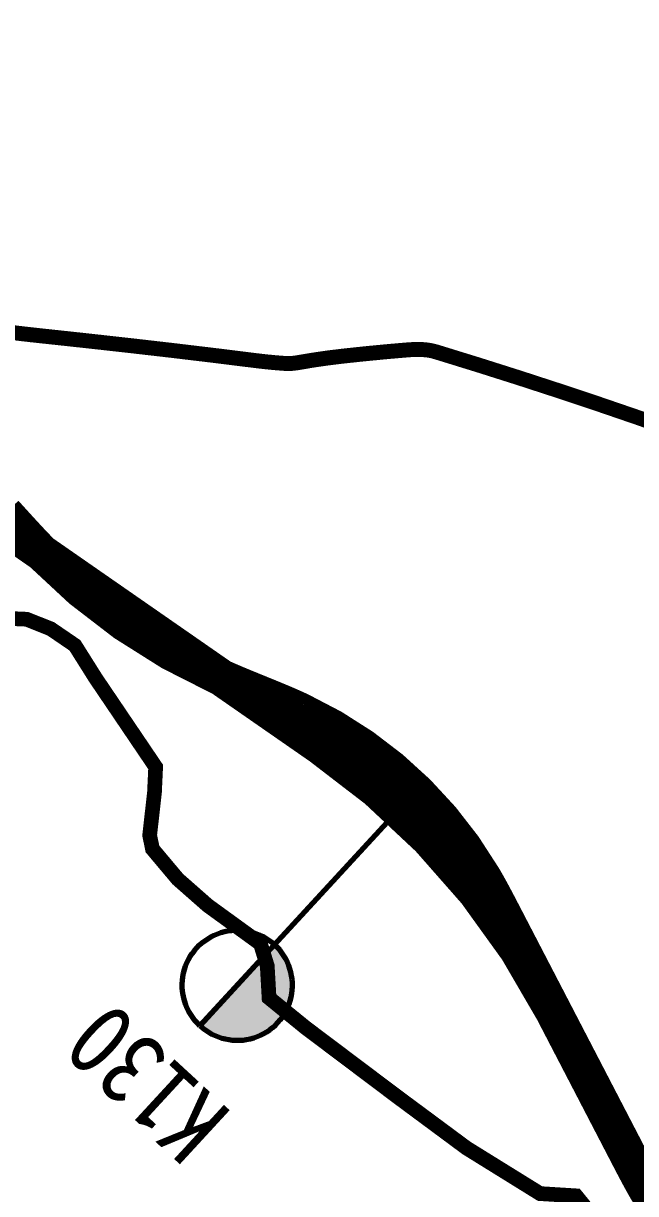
# Model space of a CAD drawing. Header units: millimetres. Extents: x 35362846 to 35427064, y 2977703 to 3025069.
# Drawn here: x 35399341 to 35401840, y 2984741 to 2989517 of the extents above; entities that cross this region are included whole.
import ezdxf
from ezdxf.enums import TextEntityAlignment as Align

# ---------------------------------------------------------------- set-up
doc = ezdxf.new("R2010")
doc.units = ezdxf.units.MM
doc.linetypes.add('ACAD_ISO03W100', pattern=[30, 12, -18])
for name, color, linetype, lineweight in [('station', 1, 'Continuous', 70), ('zhix', 7, 'Continuous', 100), ('布线1', 3, 'Continuous', 40)]:
    doc.layers.add(name, color=color, linetype=linetype, lineweight=lineweight)
doc.styles.add('GTF_XW', font='SIMHEI.TTF', dxfattribs={"width": 0.85})

# ---------------------------------------------------------------- blocks, each defined once
blk = doc.blocks.new('公里标')
at = {"layer": 'station'}
h = blk.add_hatch(color=256, dxfattribs=at)
edge = h.paths.add_edge_path()
edge.add_arc((-5.168849154029917e-16, 13), 3, 89.99999999999999, 270)
edge.add_line((1.148068456708479e-16, 10), (1.836909530733566e-16, 16))
blk.add_line((0, 16), (0, 0), dxfattribs=at)
blk.add_lwpolyline([(1.836909530733566e-16, 16, 1), (1.148068456708479e-16, 10)], format="xyb", close=True, dxfattribs=at)
blk.add_lwpolyline([(1.836909530733566e-16, 16, -1), (1.148068456708479e-16, 10, -15.34090689394177)], format="xyb", dxfattribs=at)

msp = doc.modelspace()

# ---------------------------------------------------------------- linework, layer by layer
at = {"color": 7, "linetype": 'ACAD_ISO03W100', "lineweight": 30, "ltscale": 10, "const_width": 60, "flags": 128}
msp.add_lwpolyline([(35418866.23188419, 2978378.983100739, 0.004080390774962373), (35418596.80560994, 2978693.138592005, 0.004791158972414836), (35418362.63645521, 2978956.577644102, 0.0003543143396224617), (35418239.15833521, 2979092.643811226, 0.003996350825637037), (35418228.10610276, 2979104.611842001, 0.06792216720668592), (35418130.92730086, 2979183.442931853, 0.05122509009407319), (35417981.35870609, 2979254.503733034, 0.009161870442463131), (35417860.07802561, 2979295.078857094, 0.01707140915295505), (35417793.92314001, 2979313.415354951, 0.003190866783669734), (35417664.47608376, 2979343.706254333, -0.002778571129377124), (35417515.79295195, 2979378.369149003, -0.005390348508511269), (35417279.62852211, 2979437.510805678, 0.004922091774080632), (35417021.05884513, 2979502.520708736, 0.03766326368203753), (35416897.71776866, 2979522.574886249, -0.03127973789751583), (35416748.97497919, 2979544.81619385, -0.05325594544248923), (35416561.68233379, 2979606.338739559, -0.06044425330420561), (35416412.98882862, 2979696.388619166, -0.007587952049075873), (35416234.34221566, 2979840.986118291, 0.006847103826226052), (35416036.60601101, 2980001.520319861, 0.0002694841232497695), (35415709.94511141, 2980259.097167061, -0.0002839571429885947), (35415399.92287777, 2980503.56870688, -0.004910757436677794), (35414938.60201403, 2980875.186126807, 0.01242290099839131), (35414754.0321868, 2981019.348725984, 0.02283920785058208), (35414739.99865586, 2981028.797451615, 0.00154275051017558), (35414525.78405131, 2981158.319618985, 0.01064144412683838), (35414147.83666477, 2981374.444351047, 0.0411038015925386), (35414044.57201701, 2981420.066358992, 0.06901478735395306), (35413989.47676188, 2981431.007699836, 0.03057829919438446), (35413863.18277305, 2981430.640230271, 0.03115158032553353), (35413746.06450457, 2981415.765441774, 0.02352594824960919), (35413594.12206817, 2981379.281346871, 0.09893002272265368), (35413417.57796877, 2981287.388981423, -0.09833410361813323), (35413240.0938972, 2981194.740938697, -0.04073514951179148), (35413083.48446786, 2981162.401515414, -0.05725052501045713), (35412969.52171671, 2981161.508758481, -0.03270727793196476), (35412844.62369458, 2981183.197089074, -0.06828361646879477), (35412787.89073737, 2981205.442285902, -0.006478438074403096), (35412708.22453558, 2981251.373256624, -0.006309920406218688), (35412627.66362084, 2981300.607127408, -0.007109575991234364), (35412453.01518252, 2981413.88843892, 0.01611211822854788), (35412375.04679694, 2981462.489320033, 0.006030743815692963), (35412355.65837151, 2981473.414027786, -0.001887386070859928), (35412293.42165814, 2981507.805937909, -0.03105938240227661), (35412115.76502267, 2981621.856179755, 0.05856159453818595), (35412018.12451634, 2981677.220603646, 0.07455818074380485), (35411972.8244367, 2981688.787045053, 0.02337222160871421), (35411824.64262813, 2981696.857779822, 0.03135944549089919), (35411658.60301311, 2981687.71255882, -0.0463726283427951), (35411546.05289105, 2981684.893440361, -0.01368638983780291), (35411441.82575372, 2981694.825702127, -0.01534786425170592), (35411349.54784179, 2981709.062222291, -0.00976499348540072), (35411222.87011665, 2981735.175858699, -0.00987603663534932), (35411098.72703619, 2981765.894819245, -0.01030393016335393), (35410982.8733958, 2981799.57735917, -0.003731720133359769), (35410665.74687479, 2981901.513048687, -0.01110241373182045), (35410325.743139, 2982022.041961506, -0.01959314859961788), (35410137.58445885, 2982102.050798432, -0.04625340091059676), (35410000.48362401, 2982183.059563553, 0.02780559995024925), (35409777.84486997, 2982325.928409726, 0.03888832751264433), (35409136.99918783, 2982625.428209243, -0.0418923695215447), (35408543.64225224, 2982907.082846744, -0.01207247956551466), (35408137.33008946, 2983156.791692346, 0.01632502749625514), (35407835.26338662, 2983338.913571144, 0.005319043244153008), (35407527.35871381, 2983506.834208597, -0.00927807294379759), (35407351.59706678, 2983604.501959291, -0.002426614319821954), (35407251.1358223, 2983663.445541859, -0.001071698242231496), (35407024.60485709, 2983798.497345647, -0.00568889787826118), (35406755.88853639, 2983963.663975924, -0.02367371918022087), (35406693.72242855, 2984007.098111172, -0.02877270487347326), (35406654.47151951, 2984041.157932368, 0.01370735609953618), (35406574.3225702, 2984115.053130686, 0.009110022828397695), (35406364.53488815, 2984291.464848995, 0.004020945570543051), (35405878.93236448, 2984678.506251221, 0.01189313492539639), (35405195.87875819, 2985188.240963161, 0.01831295251905008), (35404733.0118413, 2985491.957033847, 0.007203943023221069), (35404263.51830131, 2985766.830671012, 0.008684135356926779), (35403866.99192404, 2985982.369156811, 0.0001587498441745463), (35403714.40878296, 2986061.84539032, 4.587178485826644e-05), (35403186.24727278, 2986336.674999645, 0.001519740174840285), (35402876.07169668, 2986496.8431113, -0.002618506044703923), (35402696.25449477, 2986590.198001479, -0.1600914726806412), (35402640.28726461, 2986648.007429518, -0.04925000983831206), (35402551.83922194, 2986887.852608713, -0.09116253631834496), (35402531.92367198, 2987159.974699297, 0.1015866048264373), (35402508.96602634, 2987404.238161814, 0.0319386772966147), (35402455.35593578, 2987546.645641536, 0.06123810348110702), (35402414.01816278, 2987614.643949101, 0.06605584865704194), (35402315.73767542, 2987710.00590387, 0.06061078817768876), (35402186.11290542, 2987783.765933847, 0.01378746699138457), (35402000.74679083, 2987855.382846147, 0.005566294642696784), (35401535.15668325, 2988014.849530458, 0.005932663538232684), (35401024.88137181, 2988176.609511487, 0.06087504578406422), (35400973.30764547, 2988185.649434596, 0.03322404700854784), (35400911.09817819, 2988184.74703242, 0.007665120148548121), (35400642.95485242, 2988158.855956026, 0.01659302102936802), (35400459.28766552, 2988132.078869399, -0.0610929767666767), (35400408.78063299, 2988129.251563237, -0.01497639310374365), (35400290.68439594, 2988140.631473307, 0.003436963406389244), (35399777.47632167, 2988202.066746309, 0.001664530548268404), (35399411.45819705, 2988242.098665789, -0.004914357185530608), (35399287.57314523, 2988256.463572484, -0.04713084881569367), (35399187.23961471, 2988278.843070697, -0.01770856664424592), (35398930.63179399, 2988372.240155508, -0.0001110404689541234), (35398779.74128723, 2988433.331541061, -6.447504204309108e-05), (35398519.91097631, 2988538.635812269, -0.000203487876028982), (35398073.49237251, 2988719.839365959, -0.0004058527559001428), (35397849.77630614, 2988810.964554793, -0.03413791731482205), (35397734.2986614, 2988867.584489599, -0.04879728087617382), (35397661.06672374, 2988920.046153071, -0.02693835570744377), (35397646.38583106, 2988934.367845058, -0.001673464190031993), (35397423.7919879, 2989177.868919099, -0.0102108112385725), (35396545.84530416, 2990185.347605452, -0.1116166353948794), (35396489.34749098, 2990295.458984915, -0.002029740606815984), (35396470.06788492, 2990371.695851326, -0.0007239774681340016), (35396417.19380172, 2990585.726924416, -0.0003681586298127792), (35396317.11061049, 2990994.692199707, -0.001366020093266133), (35396290.51940337, 2991105.006279758, -0.05022184209249123), (35396256.8786247, 2991355.600648649, 0.03422871248738654), (35396219.33285746, 2991724.174588019, 0.006560775305257035), (35396183.25999376, 2991919.012953997, 0.005860422097011773), (35396137.47101858, 2992136.063291235, 0.0160237494521745), (35396087.78540307, 2992329.295446157, 0.01486266527026389), (35396021.46305817, 2992533.911816332, 0.04216228091036966), (35395954.41879557, 2992681.09054786, 0.02928583961997899), (35395828.83328392, 2992876.903979748, 0.03650288849989528), (35395689.25010556, 2993042.018628746, 0.05227485104687379), (35395572.79860182, 2993138.437561324, 0.02457356259542775), (35395433.61225474, 2993221.487463623, 0.0190917625035663), (35395245.86699849, 2993312.331553086, 0.02472666418132078), (35395060.67687519, 2993382.680593451, -0.02897449996101216), (35394903.11618672, 2993444.069542141, -0.03012366549850303), (35394739.8555951, 2993531.085587956, -0.05900700592198186), (35394665.50733503, 2993589.721984126, -0.01937551479199968), (35394594.53145057, 2993666.46489346, -0.006220107485981355), (35394386.03357295, 2993916.432062416, -0.00942149375005899), (35394243.89217977, 2994098.108626685, 0.01554485863886105), (35394156.38734774, 2994207.173489908, 0.08910572760940731), (35394087.38365244, 2994263.64074625, -0.1004647692034294), (35394027.19660565, 2994315.198631322, -0.04165475797633886), (35394006.99482623, 2994346.103977203, -0.006432157019347623), (35393896.16871364, 2994557.521947512, -0.05468090282659389), (35393773.94412017, 2994881.545868368, 0.1095158418251615), (35393694.99193283, 2995037.122388418, 0.07414350815211893), (35393642.02337725, 2995085.004272066, 0.03813218355890909), (35393521.39525372, 2995152.598993551, 0.0660688813248895), (35393359.15462497, 2995203.245977953, -0.108378071399393), (35393262.48302794, 2995242.594382726, -0.005030484230899208), (35393059.41977329, 2995385.284506752, 0.00304471450735417), (35392724.86250562, 2995622.364218935, 8.323227474345746e-05), (35392471.91919708, 2995799.242706299, 5.910429022702119e-05), (35392115.64655432, 2996048.226455086, 0.004384392981033206), (35391640.43652415, 2996374.08334244, 0.07810158596869592), (35391610.94380106, 2996387.839039743, 0.03774638808181176), (35391594.44061676, 2996391.271645147, 0.002428508986153945), (35391334.84591083, 2996423.82740825, 0.01050584268060696), (35390977.10419895, 2996459.320516342, -0.03685818561222406), (35390875.68320636, 2996474.810961432, -0.03660545095288807), (35390856.57470265, 2996480.688934952, -0.001585997268556518), (35390427.74923594, 2996649.374253763, -0.004242495518320086), (35389970.4767859, 2996835.433483303, -0.02661529251739993), (35389899.50582185, 2996869.55319541, -0.1287355596174808), (35389844.84518532, 2996921.237190455, -0.01413412917559478), (35389504.59772293, 2997503.210343775, -0.01942987886166506), (35389279.00410023, 2997956.340540905, 0.03868556904971648), (35389156.89202316, 2998179.648226276, 0.04049051767193246), (35389062.6011215, 2998301.47283411, 0.03603315070552847), (35388937.06685463, 2998420.583237194, 0.04056137848409505), (35388843.0328739, 2998485.751611628, 0.04928322479735752), (35388757.23839863, 2998524.732563318, 0.1139104428080228), (35388618.70137551, 2998538.791870058, -0.06833527591589844), (35388388.49962287, 2998541.267358339, -0.03560257797487776), (35388043.81676067, 2998617.761447789, -0.1412058638909301), (35387967.47885749, 2998666.704417067, -0.001922897196346353), (35387871.20136166, 2998777.304765701, -0.0005212495250661979), (35387518.03215242, 2999187.040976776, -3.820747170427055e-05), (35386834.2611084, 2999982.128623962, -0.0005240444546960586), (35386784.47335797, 3000040.153582538, -0.01013372622548928), (35386729.86367641, 3000106.6136219, 0.008508650053336597), (35386665.08357192, 3000185.975489432, 0.04751209957476349), (35386585.52732873, 3000263.777093515, -0.0244499175125609), (35386424.39991407, 3000407.447121023, -0.01972914344504811), (35386303.48790614, 3000536.131680161, -0.05343726001583392), (35386266.15410431, 3000589.771596022, -0.06379016559246807), (35386232.65545589, 3000675.159447551, -0.02307394457954464), (35386182.37684919, 3000922.792788087, -0.0003559972478558841), (35386171.49704075, 3000993.131212234, -0.0009486908729570852), (35386167.48326416, 3001019.536369913, -0.00875733124701244), (35386151.00965655, 3001144.14468284, 0.006075338318269813), (35386128.22833512, 3001323.879681033, 0.03837281641918912), (35386094.22497837, 3001479.638403237, 0.04603552504727002), (35386044.45108, 3001602.947644469, 0.05576689178486739), (35385965.93270627, 3001720.962426662, 0.02763124445465823), (35385770.60267173, 3001929.068326494, 0.006079688825332164), (35385451.15576828, 3002226.453708768, 0.01058472784756997), (35385262.06677603, 3002391.070314652, 0.005944150408945205), (35385135.17713752, 3002494.367642618, -0.006059959808868021), (35385010.73522051, 3002595.720260346, -0.01677690225771941), (35384908.36891162, 3002687.175809503, -0.01358951460033359), (35384789.08969229, 3002807.532111771, -0.06617773032623463), (35384707.42105626, 3002921.551156953, -0.04001137906194334), (35384615.33441788, 3003133.760471264, -0.04044364605316388), (35384572.40694543, 3003302.867308736, -0.0406575257651677), (35384557.41592313, 3003475.774179397, -0.08063089889592918), (35384601.0597543, 3003753.812132496, 0.06216967379808195), (35384670.68594315, 3004111.152673019, 0.02066596456410588), (35384677.79012257, 3004374.901937127, 0.05322551751516189), (35384665.42064452, 3004476.844123946, 0.1115143330117879), (35384601.48003465, 3004609.478815769, -0.07874496948507287), (35384499.56310822, 3004789.918181886, -0.02766388353325597), (35384443.97387214, 3004968.56219396, -0.04075489551960429), (35384423.10863033, 3005093.947986276, -0.1518954339877997), (35384467.72060407, 3005295.286748546, 0.1640709144665316), (35384504.7209689, 3005483.317366774, 4.560630924934931e-05), (35384471.68670654, 3005733.967102051, 4.25666072596549e-05), (35384436.24606661, 3006002.509631592, 5.504028418586637e-06), (35384400.01130314, 3006276.866083867, -3.300140696863585e-06), (35384344.0630514, 3006700.475910038, -0.004653984716856598), (35384328.95051533, 3006823.733524799, -0.001802435216272773), (35384294.04250459, 3007142.462776911)], format="xyb", dxfattribs=at)
at = {"color": 7, "lineweight": 30, "const_width": 1}
for points in [[(35402010.78290994, 2987883.654321403, 0.005566294642673229), (35401544.56090394, 2988043.337433739, 0.005932663538195646), (35401033.60697952, 2988205.312538682, 0.06087504578854561), (35400974.86451019, 2988215.609010231, 0.03322404700647549), (35400908.67297222, 2988214.648844673, 0.007665120148623629), (35400639.61414389, 2988188.669370231, 0.01659302102925918), (35400453.97716653, 2988161.605105198, -0.06109297677081676), (35400410.76261362, 2988159.186020853, -0.01497639310398021), (35400294.45485646, 2988170.393590629, 0.003436963406417078), (35399780.83727515, 2988231.877885027, 0.001664530548246868), (35399414.62059148, 2988271.931521192, -0.004914357185306125), (35399291.32132345, 2988286.2285042, -0.04713084881695863), (35399196.49561071, 2988307.379477933, -0.01770856664402368), (35398941.88403843, 2988400.04999181, -0.0001110404689524073), (35398791.00588263, 2988461.136376803, -6.44750420428038e-05), (35398531.18274244, 2988566.437741846, -0.0002034878760294401), (35398084.78676433, 2988747.632111657, -0.0004058527559098299), (35397861.11580191, 2988838.738928514, -0.03413791731309813), (35397749.31208602, 2988893.557496376, -0.04879728087854178), (35397680.82908536, 2988942.617131407, -0.026938355698173), (35397668.46044243, 2988954.683147983, -0.001673464190048404), (35397446.00209133, 2989198.036003814, -0.01021081123857035), (35396568.86031792, 2990204.591023596, -0.1116166354002533)], [(35402010.78290994, 2987883.654321403, 0.005566294642673229), (35401544.56090394, 2988043.337433739, 0.005932663538195646), (35401033.60697952, 2988205.312538682, 0.06087504578854561), (35400974.86451019, 2988215.609010231, 0.03322404700647549), (35400908.67297222, 2988214.648844673, 0.007665120148623629), (35400639.61414389, 2988188.669370231, 0.01659302102925918), (35400453.97716653, 2988161.605105198, -0.06109297677081676), (35400410.76261362, 2988159.186020853, -0.01497639310398021), (35400294.45485646, 2988170.393590629, 0.003436963406417078), (35399780.83727515, 2988231.877885027, 0.001664530548246868), (35399414.62059148, 2988271.931521192, -0.004914357185306125), (35399291.32132345, 2988286.2285042, -0.04713084881695863), (35399196.49561071, 2988307.379477933, -0.01770856664402368), (35398941.88403843, 2988400.04999181, -0.0001110404689524073), (35398791.00588263, 2988461.136376803, -6.44750420428038e-05), (35398531.18274244, 2988566.437741846, -0.0002034878760294401), (35398084.78676433, 2988747.632111657, -0.0004058527559098299), (35397861.11580191, 2988838.738928514, -0.03413791731309813), (35397749.31208602, 2988893.557496376, -0.04879728087854178), (35397680.82908536, 2988942.617131407, -0.026938355698173), (35397668.46044243, 2988954.683147983, -0.001673464190048404), (35397446.00209133, 2989198.036003814, -0.01021081123857035), (35396568.86031792, 2990204.591023596, -0.1116166354002533)], [(35401990.71067172, 2987827.111370892, 0.005566294642721826), (35401525.75246257, 2987986.361627179, 0.005932663538269682), (35401016.1557641, 2988147.906484292, 0.06087504577775595), (35400971.75078075, 2988155.689858962, 0.03322404701089261), (35400913.52338416, 2988154.845220167, 0.007665120148472496), (35400646.29556096, 2988129.042541822, 0.01659302102947648), (35400464.59816451, 2988102.552633599, -0.06109297676343462), (35400406.79865236, 2988099.317105618, -0.01497639310351534), (35400286.91393542, 2988110.869355985, 0.003436963406361384), (35399774.11536819, 2988172.255607591, 0.001664530548289988), (35399408.29580262, 2988212.265810387, -0.004914357185751626), (35399283.82496702, 2988226.698640767, -0.04713084881447411), (35399177.98361871, 2988250.30666346, -0.01770856664445884), (35398919.37954956, 2988344.430319205, -0.0001110404689559574), (35398768.47669183, 2988405.52670532, -6.44750420433783e-05), (35398508.63921017, 2988510.833882692, -0.0002034878760285972), (35398062.19798069, 2988692.046620261, -0.0004058527558907588), (35397838.43681037, 2988783.190181072, -0.03413791731645654), (35397719.28523677, 2988841.611482821, -0.04879728087402854), (35397641.30436212, 2988897.475174739, -0.02693835571467335), (35397624.31121969, 2988914.052542128, -0.001673464190015683), (35397401.58188448, 2989157.701834383, -0.01021081123857729), (35396522.83029041, 2990166.104187308, -0.1116166353924077)], [(35401990.71067172, 2987827.111370892, 0.005566294642721826), (35401525.75246257, 2987986.361627179, 0.005932663538269682), (35401016.1557641, 2988147.906484292, 0.06087504577775595), (35400971.75078075, 2988155.689858962, 0.03322404701089261), (35400913.52338416, 2988154.845220167, 0.007665120148472496), (35400646.29556096, 2988129.042541822, 0.01659302102947648), (35400464.59816451, 2988102.552633599, -0.06109297676343462), (35400406.79865236, 2988099.317105618, -0.01497639310351534), (35400286.91393542, 2988110.869355985, 0.003436963406361384), (35399774.11536819, 2988172.255607591, 0.001664530548289988), (35399408.29580262, 2988212.265810387, -0.004914357185751626), (35399283.82496702, 2988226.698640767, -0.04713084881447411), (35399177.98361871, 2988250.30666346, -0.01770856664445884), (35398919.37954956, 2988344.430319205, -0.0001110404689559574), (35398768.47669183, 2988405.52670532, -6.44750420433783e-05), (35398508.63921017, 2988510.833882692, -0.0002034878760285972), (35398062.19798069, 2988692.046620261, -0.0004058527558907588), (35397838.43681037, 2988783.190181072, -0.03413791731645654), (35397719.28523677, 2988841.611482821, -0.04879728087402854), (35397641.30436212, 2988897.475174739, -0.02693835571467335), (35397624.31121969, 2988914.052542128, -0.001673464190015683), (35397401.58188448, 2989157.701834383, -0.01021081123857729), (35396522.83029041, 2990166.104187308, -0.1116166353924077)]]:
    msp.add_lwpolyline(points, format="xyb", dxfattribs=at)
at = {"layer": 'zhix', "color": 1, "const_width": 150, "flags": 128}
msp.add_lwpolyline([(35402515.91537156, 2984165.147357188, -0.1436237789757461), (35401896.30737069, 2984738.708579666), (35401896.05046902, 2984739.138609503), (35401895.5380396, 2984739.997338832), (35401895.02617643, 2984740.856405799), (35401894.51487653, 2984741.715808136), (35401894.00413694, 2984742.575543582), (35401893.49395469, 2984743.435609883), (35401892.98432682, 2984744.296004789), (35401892.47525034, 2984745.156726059), (35401891.96672227, 2984746.017771455), (35401891.45873964, 2984746.879138745), (35401890.95129945, 2984747.740825706), (35401890.44439871, 2984748.602830118), (35401889.93803442, 2984749.465149769), (35401889.4322036, 2984750.32778245), (35401888.92690323, 2984751.190725961), (35401888.4221303, 2984752.053978105), (35401887.91788182, 2984752.917536693), (35401887.41415475, 2984753.781399541), (35401886.91094611, 2984754.645564469), (35401886.40825284, 2984755.510029305), (35401885.90607194, 2984756.374791882), (35401885.40440038, 2984757.239850038), (35401884.90323512, 2984758.105201617), (35401884.40257313, 2984758.970844469), (35401883.90241137, 2984759.836776446), (35401883.40274681, 2984760.702995412), (35401882.90357639, 2984761.56949923), (35401882.40489707, 2984762.436285773), (35401881.9067058, 2984763.303352916), (35401881.40899953, 2984764.170698542), (35401880.91177518, 2984765.038320538), (35401880.41502971, 2984765.906216796), (35401879.91876006, 2984766.774385214), (35401879.42296314, 2984767.642823695), (35401878.92763589, 2984768.511530146), (35401878.43277526, 2984769.380502481), (35401877.93837813, 2984770.249738619), (35401877.44444145, 2984771.119236482), (35401876.95096213, 2984771.988993999), (35401876.45793709, 2984772.859009103), (35401875.96536323, 2984773.729279734), (35401875.47323746, 2984774.599803833), (35401874.98155669, 2984775.47057935), (35401874.49031783, 2984776.341604237), (35401873.99951776, 2984777.212876453), (35401873.50915339, 2984778.08439396), (35401873.01922161, 2984778.956154726), (35401872.52971932, 2984779.828156722), (35401872.04064339, 2984780.700397928), (35401871.55199073, 2984781.572876321), (35401871.06375819, 2984782.445589892), (35401870.57594268, 2984783.31853663), (35401870.08854106, 2984784.191714532), (35401869.60155022, 2984785.065121595), (35401869.11496702, 2984785.938755827), (35401868.62878833, 2984786.812615234), (35401868.14301102, 2984787.686697832), (35401867.65763196, 2984788.561001638), (35401867.17264799, 2984789.435524674), (35401866.68805599, 2984790.310264967), (35401866.20385282, 2984791.185220548), (35401865.72003531, 2984792.060389452), (35401865.23660035, 2984792.935769719), (35401864.75354476, 2984793.811359392), (35401864.27086538, 2984794.687156519), (35401863.78855907, 2984795.563159153), (35401863.30662268, 2984796.439365349), (35401862.82505304, 2984797.315773169), (35401862.34384699, 2984798.192380675), (35401861.86300135, 2984799.069185935), (35401861.38251298, 2984799.946187024), (35401860.9023787, 2984800.823382016), (35401860.42259533, 2984801.700768992), (35401859.9431597, 2984802.578346035), (35401859.46406864, 2984803.456111234), (35401858.98531897, 2984804.334062679), (35401858.50690751, 2984805.212198467), (35401858.02883108, 2984806.090516696), (35401857.55108649, 2984806.969015469), (35401857.07367055, 2984807.847692893), (35401856.59658009, 2984808.726547077), (35401856.1198119, 2984809.605576136), (35401855.64336281, 2984810.484778185), (35401855.16722959, 2984811.364151347), (35401854.69140908, 2984812.243693745), (35401854.21589807, 2984813.123403507), (35401853.74069335, 2984814.003278765), (35401853.26579174, 2984814.883317652), (35401852.79119001, 2984815.763518305), (35401852.31688496, 2984816.643878868), (35401851.84287341, 2984817.524397484), (35401851.36915211, 2984818.405072299), (35401850.89571789, 2984819.285901466), (35401850.42256751, 2984820.166883139), (35401849.94969776, 2984821.048015475), (35401849.47710542, 2984821.929296633), (35401849.00478729, 2984822.810724777), (35401848.53274014, 2984823.692298073), (35401848.06096075, 2984824.574014693), (35401847.58944589, 2984825.455872805), (35401847.11819234, 2984826.337870587), (35401846.64719688, 2984827.220006217), (35401846.17645628, 2984828.102277876), (35401845.70596731, 2984828.984683746), (35401845.23572674, 2984829.867222017), (35401844.76573133, 2984830.749890875), (35401844.29597786, 2984831.632688514), (35401843.8264631, 2984832.515613128), (35401843.35718378, 2984833.398662915), (35401842.88813671, 2984834.281836074), (35401842.41931861, 2984835.165130809), (35401841.95072626, 2984836.048545324), (35401841.48235641, 2984836.932077826), (35401841.01420583, 2984837.815726527), (35401840.54627126, 2984838.699489639), (35401840.07854947, 2984839.583365376), (35401839.61103719, 2984840.467351954), (35401839.14373121, 2984841.351447596), (35401838.67662824, 2984842.235650522), (35401838.20972505, 2984843.119958955), (35401837.74301838, 2984844.004371123), (35401837.27650499, 2984844.888885255), (35401836.8101816, 2984845.773499579), (35401836.34404499, 2984846.65821233), (35401835.87809189, 2984847.543021743), (35401835.41231903, 2984848.427926053), (35401834.94672316, 2984849.312923501), (35401834.48130101, 2984850.198012326), (35401834.01604934, 2984851.083190771), (35401833.55096488, 2984851.968457082), (35401833.08604436, 2984852.853809505), (35401832.62128454, 2984853.739246287), (35401832.15668212, 2984854.624765679), (35401831.69223385, 2984855.510365934), (35401831.22793648, 2984856.396045303), (35401830.76378673, 2984857.281802043), (35401830.29978133, 2984858.167634411), (35401829.835917, 2984859.053540665), (35401829.3721905, 2984859.939519064), (35401828.90859853, 2984860.825567872), (35401828.44513784, 2984861.71168535), (35401827.98180515, 2984862.597869763), (35401827.51859719, 2984863.484119377), (35401827.05551067, 2984864.370432459), (35401826.59254234, 2984865.256807278), (35401826.1296889, 2984866.143242105), (35401825.66694711, 2984867.029735209), (35401825.20431366, 2984867.916284865), (35401824.74178528, 2984868.802889345), (35401824.27935871, 2984869.689546924), (35401823.81703065, 2984870.576255879), (35401823.35479784, 2984871.463014485), (35401822.892657, 2984872.349821023), (35401822.43060483, 2984873.23667377), (35401821.96863807, 2984874.123571007), (35401821.50675343, 2984875.010511015), (35401821.04494762, 2984875.897492075), (35401820.58321738, 2984876.784512472), (35401820.12155942, 2984877.671570488), (35401819.65997045, 2984878.558664408), (35401819.1984472, 2984879.445792518), (35401818.73698637, 2984880.332953103), (35401818.27558468, 2984881.22014445), (35401817.81423886, 2984882.107364846), (35401817.35294561, 2984882.99461258), (35401816.89170165, 2984883.88188594), (35401816.43050371, 2984884.769183215), (35401815.96934849, 2984885.656502695), (35401815.50823271, 2984886.543842671), (35401815.04715306, 2984887.431201431), (35401814.5861063, 2984888.318577267), (35401814.12508911, 2984889.205968472), (35401813.66409821, 2984890.093373336), (35401813.20313032, 2984890.980790151), (35401812.74218216, 2984891.86821721), (35401812.28125042, 2984892.755652805), (35401811.82033183, 2984893.643095228), (35401811.35942309, 2984894.530542773), (35401810.89852095, 2984895.417993731), (35401810.43762168, 2984896.305447165), (35401504.771608, 2985484.860870265, 0.1217965419372244), (35400553.60791747, 2986566.27043875), (35398718.63932844, 2987840.562715291)], format="xyb", dxfattribs=at)
at = {"layer": 'zhix', "color": 5, "const_width": 150, "flags": 128}
msp.add_lwpolyline([(35401669.63634367, 2985167.41624144), (35401302.41112605, 2985874.608244361), (35401301.95028127, 2985875.495725113), (35401301.48943359, 2985876.383204359), (35401301.0285801, 2985877.270680592), (35401300.56771792, 2985878.158152308), (35401300.10684413, 2985879.045617999), (35401299.64595584, 2985879.933076159), (35401299.18505015, 2985880.820525282), (35401298.72412416, 2985881.707963861), (35401298.26317497, 2985882.595390389), (35401297.80219968, 2985883.48280336), (35401297.34119539, 2985884.370201266), (35401296.88015919, 2985885.257582599), (35401296.4190882, 2985886.144945851), (35401295.95797952, 2985887.032289515), (35401295.49683023, 2985887.919612082), (35401295.03563745, 2985888.806912041), (35401294.57439828, 2985889.694187885), (35401294.1131098, 2985890.581438104), (35401293.65176915, 2985891.468661185), (35401293.19037341, 2985892.35585562), (35401292.72891968, 2985893.243019897), (35401292.26740506, 2985894.130152503), (35401291.80582667, 2985895.017251926), (35401291.3441816, 2985895.904316653), (35401290.88246696, 2985896.791345169), (35401290.42067984, 2985897.67833596), (35401289.95881737, 2985898.565287512), (35401289.49687664, 2985899.452198307), (35401289.03485475, 2985900.33906683), (35401288.57274882, 2985901.225891563), (35401288.11055595, 2985902.112670986), (35401287.64827324, 2985902.999403582), (35401287.1858978, 2985903.886087829), (35401286.72342674, 2985904.772722207), (35401286.26085718, 2985905.659305194), (35401285.79818621, 2985906.545835267), (35401285.33541094, 2985907.432310902), (35401284.87252849, 2985908.318730574), (35401284.40953596, 2985909.205092757), (35401283.94643047, 2985910.091395923), (35401283.48320913, 2985910.977638546), (35401283.01986904, 2985911.863819095), (35401282.55640733, 2985912.74993604), (35401282.0928211, 2985913.635987849), (35401281.62910748, 2985914.521972989), (35401281.16526356, 2985915.407889926), (35401280.70128647, 2985916.293737126), (35401280.23717333, 2985917.17951305), (35401279.77292124, 2985918.065216162), (35401279.30852734, 2985918.950844921), (35401278.84398873, 2985919.836397787), (35401278.37930253, 2985920.721873217), (35401277.91446587, 2985921.607269668), (35401277.44947587, 2985922.492585595), (35401276.98432963, 2985923.377819452), (35401276.5190243, 2985924.262969689), (35401276.05355699, 2985925.148034757), (35401275.58792482, 2985926.033013105), (35401275.12212491, 2985926.91790318), (35401274.65615439, 2985927.802703428), (35401274.1900104, 2985928.687412292), (35401273.72369005, 2985929.572028213), (35401273.25719047, 2985930.456549634), (35401272.7905088, 2985931.340974992), (35401272.32364216, 2985932.225302724), (35401271.85658769, 2985933.109531264), (35401271.3893425, 2985933.993659047), (35401270.92190375, 2985934.877684503), (35401270.45426856, 2985935.761606063), (35401269.98643406, 2985936.645422152), (35401269.5183974, 2985937.529131197), (35401269.05015571, 2985938.412731622), (35401268.58170612, 2985939.296221848), (35401268.11304577, 2985940.179600294), (35401267.64417182, 2985941.062865378), (35401267.17508139, 2985941.946015515), (35401266.70577163, 2985942.82904912), (35401266.23623969, 2985943.711964601), (35401265.7664827, 2985944.59476037), (35401265.29649782, 2985945.477434832), (35401264.8262822, 2985946.359986391), (35401264.35583296, 2985947.242413451), (35401263.88514728, 2985948.124714411), (35401263.4142223, 2985949.006887669), (35401262.94305518, 2985949.88893162), (35401262.47164305, 2985950.770844657), (35401261.99998309, 2985951.652625171), (35401261.52807245, 2985952.53427155), (35401261.05590828, 2985953.415782179), (35401260.58348774, 2985954.297155443), (35401260.11080799, 2985955.17838972), (35401259.63786621, 2985956.059483391), (35401259.16465954, 2985956.94043483), (35401258.69118515, 2985957.821242411), (35401258.2174402, 2985958.701904504), (35401257.74342187, 2985959.582419476), (35401257.26912732, 2985960.462785693), (35401256.79455373, 2985961.343001518), (35401256.31969827, 2985962.223065311), (35401255.8445581, 2985963.102975426), (35401255.36913041, 2985963.982730221), (35401254.89341237, 2985964.862328045), (35401254.41740115, 2985965.741767248), (35401253.94109394, 2985966.621046175), (35401253.46448792, 2985967.500163168), (35401252.98758025, 2985968.379116569), (35401252.51036817, 2985969.257904714), (35401252.03284881, 2985970.136525936), (35401251.55501938, 2985971.014978567), (35401251.07687707, 2985971.893260936), (35401250.59841906, 2985972.771371366), (35401250.11964256, 2985973.64930818), (35401249.64054476, 2985974.527069697), (35401249.16112284, 2985975.404654232), (35401248.68137401, 2985976.282060098), (35401248.20129548, 2985977.159285604), (35401247.72088443, 2985978.036329057), (35401247.24013808, 2985978.913188758), (35401246.75905364, 2985979.789863009), (35401246.2776283, 2985980.666350105), (35401245.79585927, 2985981.542648339), (35401245.31374378, 2985982.418756001), (35401244.83127902, 2985983.294671378), (35401244.34846222, 2985984.170392751), (35401243.86529059, 2985985.045918401), (35401243.38176136, 2985985.921246605), (35401242.89787173, 2985986.796375633), (35401242.41361894, 2985987.671303757), (35401241.92900021, 2985988.546029239), (35401241.44401277, 2985989.420550345), (35401240.95865384, 2985990.294865331), (35401240.47292066, 2985991.168972453), (35401239.98681045, 2985992.04286996), (35401239.50032046, 2985992.916556102), (35401239.01344793, 2985993.790029122), (35401238.52619008, 2985994.663287261), (35401238.03854417, 2985995.536328754), (35401237.55050744, 2985996.409151834), (35401237.06207713, 2985997.281754729), (35401236.57325049, 2985998.154135667), (35401236.08402476, 2985999.026292867), (35401235.59439722, 2985999.898224546), (35401235.10436512, 2986000.769928919), (35401234.6139257, 2986001.641404195), (35401234.12307623, 2986002.512648579), (35401233.63181397, 2986003.383660274), (35401233.14013618, 2986004.254437475), (35401232.64804014, 2986005.124978378), (35401232.1555231, 2986005.995281172), (35401231.66258235, 2986006.865344042), (35401231.16921517, 2986007.73516517), (35401230.6754188, 2986008.604742733), (35401230.18119057, 2986009.474074904), (35401229.68652771, 2986010.343159852), (35401229.19142755, 2986011.211995742), (35401228.69588735, 2986012.080580735), (35401228.1999044, 2986012.948912986), (35401227.70347601, 2986013.816990648), (35401227.20659947, 2986014.684811868), (35401226.70927205, 2986015.55237479), (35401226.21149108, 2986016.419677553), (35401225.71325386, 2986017.286718291), (35401225.21455767, 2986018.153495135), (35401224.71539985, 2986019.020006211), (35401224.21577769, 2986019.886249639), (35401223.71568852, 2986020.752223538), (35401223.21512964, 2986021.617926018), (35401222.71409838, 2986022.483355189), (35401222.21259206, 2986023.348509153), (35401221.71060799, 2986024.21338601), (35401221.20814352, 2986025.077983852), (35401220.70519597, 2986025.942300772), (35401220.20176268, 2986026.806334851), (35401219.69784097, 2986027.670084171), (35401219.1934282, 2986028.533546809), (35401218.68852169, 2986029.396720833), (35401218.18311881, 2986030.259604311), (35401217.67721689, 2986031.122195303), (35401217.17081328, 2986031.984491867), (35401216.91695736, 2986032.41632003, 0.1513549090243067), (35400473.06459083, 2986709.948155601), (35400472.61099265, 2986710.160702575), (35400471.70528845, 2986710.584612818), (35400470.79933783, 2986711.007996144), (35400469.89314246, 2986711.430855368), (35400468.98670403, 2986711.853193312), (35400468.08002421, 2986712.2750128), (35400467.17310468, 2986712.696316655), (35400466.2659471, 2986713.117107708), (35400465.35855316, 2986713.537388789), (35400464.45092448, 2986713.957162732), (35400463.54306274, 2986714.376432372), (35400462.63496958, 2986714.795200547), (35400461.72664664, 2986715.213470098), (35400460.81809556, 2986715.631243868), (35400459.90931799, 2986716.048524702), (35400459.00031555, 2986716.46531545), (35400458.09108985, 2986716.881618959), (35400457.18164253, 2986717.297438083), (35400456.27197519, 2986717.712775677), (35400455.36208946, 2986718.127634597), (35400454.45198692, 2986718.542017705), (35400453.5416692, 2986718.95592786), (35400452.63113788, 2986719.369367925), (35400451.72039455, 2986719.782340769), (35400450.8094408, 2986720.194849259), (35400449.89827822, 2986720.606896265), (35400448.9869084, 2986721.01848466), (35400448.07533288, 2986721.429617319), (35400447.16355325, 2986721.840297118), (35400446.25157109, 2986722.250526937), (35400445.33938794, 2986722.660309656), (35400444.42700536, 2986723.06964816), (35400443.51442491, 2986723.478545332), (35400442.60164813, 2986723.887004061), (35400441.68867657, 2986724.295027236), (35400440.77551176, 2986724.702617748), (35400439.86215526, 2986725.10977849), (35400438.94860857, 2986725.516512358), (35400438.03487325, 2986725.922822248), (35400437.12095078, 2986726.328711061), (35400436.20684273, 2986726.734181696), (35400435.29255058, 2986727.139237061), (35400434.37807585, 2986727.543880053), (35400433.46342004, 2986727.948113584), (35400432.54858467, 2986728.351940561), (35400431.63357123, 2986728.755363895), (35400430.71838121, 2986729.158386497), (35400429.80301611, 2986729.561011284), (35400428.88747742, 2986729.96324117), (35400427.97176661, 2986730.365079072), (35400427.05588517, 2986730.766527911), (35400426.13983457, 2986731.167590607), (35400425.22361629, 2986731.568270084), (35400424.30723178, 2986731.968569266), (35400423.39068253, 2986732.368491079), (35400422.47397, 2986732.768038452), (35400421.55709562, 2986733.167214313), (35400420.64006087, 2986733.566021595), (35400419.72286719, 2986733.96446323), (35400418.80551602, 2986734.362542152), (35400417.88800882, 2986734.760261299), (35400416.97034702, 2986735.157623607), (35400416.05253205, 2986735.554632016), (35400415.13456535, 2986735.951289467), (35400414.21644836, 2986736.347598902), (35400413.29818249, 2986736.743563265), (35400412.37976916, 2986737.139185502), (35400411.4612098, 2986737.534468559), (35400410.54250583, 2986737.929415385), (35400409.62365865, 2986738.32402893), (35400408.70466968, 2986738.718312144), (35400407.78554031, 2986739.112267982), (35400406.86627196, 2986739.505899396), (35400405.94686603, 2986739.899209342), (35400405.02732389, 2986740.292200779), (35400404.10764698, 2986740.684876663), (35400403.18783665, 2986741.077239954), (35400402.26789431, 2986741.469293614), (35400401.34782133, 2986741.861040605), (35400400.4276191, 2986742.25248389), (35400399.50728899, 2986742.643626435), (35400398.58683239, 2986743.034471205), (35400397.66625066, 2986743.425021168), (35400396.74554518, 2986743.815279294), (35400395.82471731, 2986744.205248551), (35400394.90376841, 2986744.594931913), (35400393.98269985, 2986744.984332349), (35400393.06151298, 2986745.373452836), (35400392.14020918, 2986745.762296346), (35400391.21878976, 2986746.150865857), (35400390.2972561, 2986746.539164345), (35400389.37560955, 2986746.927194789), (35400388.45385145, 2986747.314960169), (35400387.53198314, 2986747.702463464), (35400386.61000595, 2986748.089707657), (35400385.68792123, 2986748.47669573), (35400384.76573032, 2986748.863430668), (35400383.84343454, 2986749.249915455), (35400382.92103522, 2986749.636153076), (35400381.9985337, 2986750.022146519), (35400381.0759313, 2986750.407898773), (35400380.15322934, 2986750.793412825), (35400379.23042914, 2986751.178691667), (35400378.30753203, 2986751.563738287), (35400377.3845393, 2986751.94855568), (35400376.46145228, 2986752.333146838), (35400375.53827228, 2986752.717514755), (35400374.61500063, 2986753.101662425), (35400373.6916386, 2986753.485592843), (35400372.76818752, 2986753.869309008), (35400371.84464869, 2986754.252813916), (35400370.9210234, 2986754.636110564), (35400369.99731296, 2986755.019201953), (35400369.07351865, 2986755.402091083), (35400368.14964179, 2986755.784780954), (35400367.22568365, 2986756.167274568), (35400366.30164555, 2986756.549574928), (35400365.37752874, 2986756.931685037), (35400364.45333454, 2986757.313607898), (35400363.52906422, 2986757.695346517), (35400362.60471907, 2986758.076903899), (35400361.68030036, 2986758.45828305), (35400360.75580939, 2986758.839486978), (35400359.83124742, 2986759.220518691), (35400358.90661574, 2986759.601381196), (35400357.98191562, 2986759.982077504), (35400357.05714833, 2986760.362610622), (35400356.13231514, 2986760.742983563), (35400355.20741732, 2986761.123199338), (35400354.28245616, 2986761.503260957), (35400353.3574329, 2986761.883171434), (35400352.43234882, 2986762.262933781), (35400351.50720517, 2986762.642551013), (35400350.58200324, 2986763.022026143), (35400349.65674426, 2986763.401362186), (35400348.73142952, 2986763.780562158), (35400347.80606026, 2986764.159629073), (35400346.88063774, 2986764.53856595), (35400345.95516322, 2986764.917375804), (35400345.02963795, 2986765.296061653), (35400344.10406318, 2986765.674626515), (35400343.17844018, 2986766.053073409), (35400342.25277018, 2986766.431405353), (35400341.32705445, 2986766.809625368), (35400340.40129422, 2986767.187736471), (35400339.47549076, 2986767.565741685), (35400338.5496453, 2986767.943644029), (35400337.62375908, 2986768.321446525), (35400336.69783337, 2986768.699152194), (35400335.77186941, 2986769.076764059), (35400334.84586842, 2986769.454285141), (35400333.91983165, 2986769.831718463), (35400332.99376035, 2986770.209067048), (35400332.06765577, 2986770.586333919), (35400331.14151913, 2986770.9635221), (35400330.21535168, 2986771.340634616), (35400329.28915464, 2986771.717674489), (35400328.36292928, 2986772.094644746), (35400327.43667682, 2986772.47154841), (35400326.51039849, 2986772.848388506), (35400325.58409554, 2986773.225168061), (35400324.65776919, 2986773.6018901), (35400323.73142068, 2986773.978557648), (35400322.80505124, 2986774.355173733), (35400321.87866212, 2986774.731741378), (35400320.95225454, 2986775.108263612), (35400320.02582973, 2986775.484743461), (35400319.09938893, 2986775.861183952), (35400318.17293337, 2986776.237588111), (35400317.24646428, 2986776.613958966), (35400316.31998289, 2986776.990299545), (35400315.39349043, 2986777.366612874), (35400314.46698812, 2986777.74290198), (35400313.54047722, 2986778.119169892), (35400312.61395894, 2986778.495419637), (35400311.68743451, 2986778.871654243), (35400310.76090515, 2986779.247876737), (35400309.83437213, 2986779.624090148), (35400308.90783662, 2986780.000297503), (35400307.9812996, 2986780.376501951), (35400307.05476282, 2986780.752706131), (35400306.12822691, 2986781.128912455), (35400305.20169272, 2986781.50512307), (35400304.27516116, 2986781.881340118), (35400303.34863309, 2986782.257565745), (35400302.42210937, 2986782.633802096), (35400301.49559087, 2986783.010051315), (35400300.56907847, 2986783.386315548), (35400299.64257304, 2986783.762596937), (35400298.71607545, 2986784.138897629), (35400297.78958657, 2986784.515219768), (35400296.86310727, 2986784.891565498), (35400295.93663842, 2986785.267936963), (35400295.01018091, 2986785.644336307), (35400294.08373559, 2986786.020765676), (35400293.15730333, 2986786.397227213), (35400292.23088503, 2986786.773723061), (35400291.30448154, 2986787.150255366), (35400290.37809374, 2986787.52682627), (35400289.45172251, 2986787.903437919), (35400288.52536871, 2986788.280092454), (35400287.59903321, 2986788.656792019), (35400286.67271692, 2986789.033538759), (35400285.74642067, 2986789.410334816), (35400284.82014536, 2986789.787182333), (35400283.89389186, 2986790.164083454), (35400282.96766105, 2986790.541040321), (35400282.04145379, 2986790.918055076), (35400281.11527099, 2986791.295129863), (35400280.18911349, 2986791.672266823), (35400279.26298217, 2986792.049468098), (35400278.33687793, 2986792.426735831), (35400277.41080166, 2986792.804072163), (35400276.48475419, 2986793.181479236), (35400275.55873644, 2986793.558959192), (35400274.63274927, 2986793.93651417), (35400273.70679356, 2986794.314146313), (35400272.78087021, 2986794.691857761), (35400271.85498008, 2986795.069650655), (35400270.92912406, 2986795.447527134), (35400270.00330304, 2986795.825489339), (35400269.07751789, 2986796.203539409), (35400268.1517695, 2986796.581679485), (35400267.22605875, 2986796.959911705), (35400266.30038653, 2986797.338238209), (35400265.37475373, 2986797.716661134), (35400264.44916122, 2986798.09518262), (35400263.52360991, 2986798.473804805), (35400262.59810066, 2986798.852529827), (35400261.67263439, 2986799.231359823), (35400260.74721196, 2986799.61029693), (35400259.82183427, 2986799.989343286), (35400258.89650222, 2986800.368501028), (35400257.97121669, 2986800.74777229), (35400257.04597858, 2986801.127159211), (35400256.12078878, 2986801.506663925), (35400255.19564818, 2986801.886288568), (35400254.27055768, 2986802.266035276), (35400253.34551817, 2986802.645906181), (35400252.42053055, 2986803.025903419), (35400251.49559572, 2986803.406029124), (35400250.57071457, 2986803.78628543), (35400249.645888, 2986804.166674469), (35400248.72111692, 2986804.547198375), (35400247.79640222, 2986804.927859279), (35400246.87174481, 2986805.308659315), (35400245.94714558, 2986805.689600613), (35400245.02260545, 2986806.070685305), (35400244.09812532, 2986806.451915522), (35400243.17370608, 2986806.833293395), (35400242.24934866, 2986807.214821052), (35400241.32505396, 2986807.596500624), (35400240.40082288, 2986807.978334239), (35400239.47665634, 2986808.360324027), (35400238.55255523, 2986808.742472116), (35400237.6285205, 2986809.124780633), (35400236.70455303, 2986809.507251706), (35400235.78065376, 2986809.889887462), (35400234.85682358, 2986810.272690026), (35400233.93306343, 2986810.655661525), (35400233.0093742, 2986811.038804085), (35400232.08575685, 2986811.422119829), (35400231.16221225, 2986811.805610883), (35400230.23874136, 2986812.18927937), (35400229.31534508, 2986812.573127413), (35400228.39202436, 2986812.957157135), (35400227.46878009, 2986813.34137066), (35400226.54561323, 2986813.725770107), (35400225.62252469, 2986814.1103576), (35400224.69951539, 2986814.495135257), (35400223.77658629, 2986814.880105199), (35400222.85373829, 2986815.265269546), (35400221.93097235, 2986815.650630418), (35400221.00828938, 2986816.036189931), (35400220.08569033, 2986816.421950203), (35400219.16317613, 2986816.807913353), (35400218.24074773, 2986817.194081496), (35400217.31840605, 2986817.58045675), (35400216.39615206, 2986817.967041228), (35400215.47398667, 2986818.353837045), (35400214.55191085, 2986818.740846317), (35400213.62992554, 2986819.128071156), (35400212.70803168, 2986819.515513675), (35400211.78623022, 2986819.903175986), (35400210.86452212, 2986820.291060201), (35400209.94290832, 2986820.679168432), (35400209.02138977, 2986821.067502787), (35400208.09996745, 2986821.456065377), (35400207.17864229, 2986821.84485831), (35400206.25741526, 2986822.233883694), (35400205.33628731, 2986822.623143638), (35400204.41525941, 2986823.012640248), (35400203.49433253, 2986823.402375629), (35400202.57350762, 2986823.792351888), (35400201.65278565, 2986824.182571128), (35400200.73216759, 2986824.573035454), (35400199.81165442, 2986824.96374697), (35400198.89124709, 2986825.354707777), (35400197.9709466, 2986825.745919976), (35400197.0507539, 2986826.137385669), (35400196.13066998, 2986826.529106956), (35400195.2106958, 2986826.921085937), (35400194.29083237, 2986827.313324709), (35400193.37108065, 2986827.705825372), (35400192.45144164, 2986828.09859002), (35400191.5319163, 2986828.491620751), (35400190.61250564, 2986828.884919661), (35400189.69321065, 2986829.278488843), (35400188.77403231, 2986829.672330392), (35400187.8549716, 2986830.0664464), (35400186.93602955, 2986830.460838959), (35400186.01720713, 2986830.855510161), (35400185.09850536, 2986831.250462096), (35400184.17992521, 2986831.645696853), (35400183.2614677, 2986832.041216521), (35400182.34313385, 2986832.437023187), (35400181.42492465, 2986832.833118939), (35400180.50684109, 2986833.229505862), (35400179.58888422, 2986833.626186042), (35400178.67105503, 2986834.023161563), (35400177.75335453, 2986834.420434507), (35400176.83578375, 2986834.818006956), (35400175.91834371, 2986835.215880994), (35400175.00103541, 2986835.614058699), (35400174.08385989, 2986836.012542152), (35400173.16681818, 2986836.411333431), (35400172.24991129, 2986836.810434612), (35400171.33314026, 2986837.209847774), (35400170.41650613, 2986837.609574991), (35400169.50000991, 2986838.009618338), (35400168.58365266, 2986838.409979889), (35400167.6674354, 2986838.810661716), (35400166.75135919, 2986839.211665892), (35400165.83542504, 2986839.612994485), (35400164.91963402, 2986840.014649567), (35400164.00398718, 2986840.416633205), (35400163.08848556, 2986840.818947467), (35400162.1731302, 2986841.221594419), (35400161.25792218, 2986841.624576128), (35400160.34286253, 2986842.027894656), (35400159.42795233, 2986842.43155207), (35400158.51319262, 2986842.835550428), (35400157.59858448, 2986843.239891791), (35400156.68412897, 2986843.644578222), (35400155.76982716, 2986844.049611777), (35400154.85568012, 2986844.454994515), (35400153.94168891, 2986844.860728492), (35400153.02785461, 2986845.266815765), (35400152.11417831, 2986845.673258387), (35400151.20066109, 2986846.080058411), (35400150.28730401, 2986846.48721789), (35400149.37410817, 2986846.894738874), (35400148.46107467, 2986847.302623413), (35400147.54820457, 2986847.710873555), (35400146.63549899, 2986848.119491348), (35400145.722959, 2986848.528478837), (35400144.81058572, 2986848.937838068), (35400143.89838023, 2986849.347571085), (35400142.98634366, 2986849.757679929), (35400142.52954397, 2986849.9632564, -0.09340744906871026), (35399413.52345017, 2987358.679140363), (35399413.17289654, 2987359.0369493), (35399412.47329092, 2987359.751478491), (35399411.77397978, 2987360.466295884), (35399411.07496156, 2987361.181399742), (35399410.37623474, 2987361.896788325), (35399409.67779779, 2987362.612459898), (35399408.97964914, 2987363.328412728), (35399408.28178726, 2987364.044645084), (35399407.5842106, 2987364.761155234), (35399406.88691763, 2987365.477941454), (35399406.18990676, 2987366.195002015), (35399405.49317648, 2987366.912335195), (35399404.79672521, 2987367.629939271), (35399404.10055139, 2987368.347812524), (35399403.40465347, 2987369.065953235), (35399402.7090299, 2987369.784359688), (35399402.0136791, 2987370.503030169), (35399401.31859952, 2987371.221962965), (35399400.62378959, 2987371.941156365), (35399399.92924774, 2987372.660608659), (35399399.2349724, 2987373.380318142), (35399398.540962, 2987374.10028311), (35399397.84721497, 2987374.820501857), (35399397.15372972, 2987375.540972682), (35399396.4605047, 2987376.261693885), (35399395.76753832, 2987376.982663769), (35399395.07482897, 2987377.703880636), (35399394.38237512, 2987378.425342793), (35399393.69017515, 2987379.147048546), (35399392.99822749, 2987379.868996206), (35399392.30653054, 2987380.591184081), (35399391.61508273, 2987381.313610484), (35399390.92388245, 2987382.03627373), (35399390.23292812, 2987382.759172135), (35399389.54221815, 2987383.482304015), (35399388.85175093, 2987384.20566769), (35399388.16152485, 2987384.92926148), (35399387.47153836, 2987385.653083709), (35399386.78178982, 2987386.3771327), (35399386.09227763, 2987387.101406778), (35399385.40300021, 2987387.825904272), (35399384.71395592, 2987388.550623508), (35399384.02514319, 2987389.27556282), (35399383.33656038, 2987390.000720538), (35399382.64820591, 2987390.726094997), (35399381.96007814, 2987391.451684531), (35399381.27217548, 2987392.177487477), (35399380.5844963, 2987392.903502173), (35399379.897039, 2987393.62972696), (35399379.20980194, 2987394.356160178), (35399378.52278352, 2987395.082800171), (35399377.83598211, 2987395.809645284), (35399377.14939608, 2987396.536693861), (35399376.46302383, 2987397.26394425), (35399375.77686373, 2987397.9913948), (35399375.09091415, 2987398.719043861), (35399374.40517344, 2987399.446889786), (35399373.71964001, 2987400.174930926), (35399373.03431221, 2987400.903165637), (35399372.3491884, 2987401.631592275), (35399371.66426697, 2987402.360209197), (35399370.97954626, 2987403.089014762), (35399370.29502466, 2987403.81800733), (35399369.61070051, 2987404.547185263), (35399368.9265722, 2987405.276546923), (35399368.24263805, 2987406.006090675), (35399367.55889645, 2987406.735814884), (35399366.87534576, 2987407.465717917), (35399366.19198431, 2987408.195798142), (35399365.50881048, 2987408.92605393), (35399364.82582262, 2987409.65648365), (35399364.14301908, 2987410.387085674), (35399363.4603982, 2987411.117858377), (35399362.77795836, 2987411.848800133), (35399362.09569789, 2987412.579909317), (35399361.41361513, 2987413.311184306), (35399360.73170844, 2987414.04262348), (35399360.04997617, 2987414.774225217), (35399359.36841665, 2987415.505987898), (35399358.68702824, 2987416.237909906), (35399358.00580927, 2987416.969989623), (35399357.32475809, 2987417.702225433), (35399356.64387304, 2987418.434615722), (35399355.96315245, 2987419.167158876), (35399355.28259466, 2987419.899853284), (35399354.60219801, 2987420.632697334), (35399353.92196085, 2987421.365689415), (35399353.24188149, 2987422.09882792), (35399352.56195828, 2987422.83211124), (35399351.88218956, 2987423.565537768), (35399351.20257363, 2987424.299105898), (35399350.52310886, 2987425.032814027), (35399349.84379356, 2987425.76666055), (35399349.16462606, 2987426.500643865), (35399348.4856047, 2987427.234762369), (35399347.80672778, 2987427.969014464), (35399347.12799366, 2987428.703398548), (35399346.44940064, 2987429.437913024), (35399345.77094706, 2987430.172556294), (35399345.09263123, 2987430.90732676), (35399344.41445149, 2987431.642222829), (35399343.73640615, 2987432.377242903), (35399343.05849352, 2987433.112385391), (35399342.38071196, 2987433.847648698), (35399341.70305973, 2987434.583031235), (35399341.0255352, 2987435.318531407), (35399340.34813666, 2987436.054147626), (35399339.67086245, 2987436.789878303), (35399338.99371086, 2987437.525721848), (35399338.31668022, 2987438.261676675), (35399337.63976884, 2987438.997741196), (35399336.96297503, 2987439.733913826), (35399336.28629711, 2987440.470192979), (35399335.60973339, 2987441.20657707), (35399334.93328218, 2987441.943064517), (35399334.25694179, 2987442.679653737), (35399333.58071053, 2987443.416343147), (35399332.90458672, 2987444.153131166), (35399332.22856866, 2987444.890016214), (35399331.55265465, 2987445.626996711), (35399330.87684301, 2987446.364071078), (35399330.20113204, 2987447.101237736), (35399329.52552004, 2987447.838495108), (35399328.85000534, 2987448.575841617), (35399328.17458621, 2987449.313275687), (35399327.49926098, 2987450.050795741), (35399326.82402793, 2987450.788400206), (35399326.14888541, 2987451.526087505), (35399325.47383167, 2987452.263856067), (35399324.79886503, 2987453.001704318), (35399324.1239838, 2987453.739630684), (35399323.44918627, 2987454.477633595), (35399322.77447075, 2987455.215711479), (35399322.09983553, 2987455.953862765), (35399321.42527892, 2987456.692085883), (35399320.7507992, 2987457.430379264), (35399320.07639469, 2987458.168741337), (35399319.40206368, 2987458.907170536), (35399318.72780445, 2987459.64566529), (35399318.05361532, 2987460.384224034), (35399317.37949458, 2987461.122845199), (35399316.70544053, 2987461.861527219), (35399316.03145145, 2987462.600268529), (35399315.35752565, 2987463.339067562), (35399314.68366142, 2987464.077922752), (35399314.00985704, 2987464.816832536), (35399313.33611082, 2987465.555795348), (35399312.66242106, 2987466.294809625), (35399311.98878604, 2987467.033873803), (35399311.31520405, 2987467.772986318), (35399310.6416734, 2987468.512145608), (35399309.96819237, 2987469.25135011), (35399309.29475924, 2987469.990598263), (35399308.62137233, 2987470.729888503), (35399307.94802991, 2987471.46921927), (35399307.27473027, 2987472.208589002), (35399306.60147171, 2987472.947996139), (35399305.92825253, 2987473.68743912), (35399305.25507099, 2987474.426916384), (35399304.5819254, 2987475.166426371), (35399303.90881406, 2987475.905967521), (35399303.23573524, 2987476.645538276), (35399302.56268723, 2987477.385137075), (35399301.88966834, 2987478.124762358), (35399301.21667682, 2987478.864412568), (35399300.543711, 2987479.604086145), (35399299.87076915, 2987480.343781531), (35399299.19784956, 2987481.083497167), (35399298.52495051, 2987481.823231495), (35399297.8520703, 2987482.562982956), (35399297.17920722, 2987483.302749994), (35399296.50635955, 2987484.04253105), (35399295.83352558, 2987484.782324565), (35399295.16070359, 2987485.522128982), (35399294.48789188, 2987486.261942745), (35399293.81508873, 2987487.001764294), (35399293.14229244, 2987487.741592073), (35399292.46950128, 2987488.481424524), (35399291.79671355, 2987489.22126009), (35399291.1239277, 2987489.961097013), (35399290.45114172, 2987490.700934166), (35399289.77835421, 2987491.440769933), (35399289.10556365, 2987492.180602932), (35399288.43276852, 2987492.920431779), (35399287.75996731, 2987493.660255088), (35399287.08715849, 2987494.400071474), (35399286.41434053, 2987495.139879555), (35399285.74151192, 2987495.879677945), (35399285.06867112, 2987496.619465259), (35399284.39581663, 2987497.359240113), (35399283.72294693, 2987498.099001122), (35399283.05006047, 2987498.838746901), (35399282.37715575, 2987499.578476066), (35399281.70423123, 2987500.318187231), (35399281.03128542, 2987501.057879011), (35399280.35831677, 2987501.79755002), (35399279.68532378, 2987502.537198874), (35399279.01230491, 2987503.276824187), (35399278.33925866, 2987504.016424572), (35399277.66618348, 2987504.755998645), (35399276.99307787, 2987505.495545018), (35399276.31994031, 2987506.235062305), (35399275.64676926, 2987506.974549121), (35399274.97356322, 2987507.714004078), (35399274.30032068, 2987508.453425789), (35399273.62704009, 2987509.192812867), (35399272.95371994, 2987509.932163926), (35399272.28035873, 2987510.671477576), (35399271.60695492, 2987511.410752431), (35399270.933507, 2987512.149987102), (35399270.26001345, 2987512.8891802), (35399269.58647276, 2987513.628330338), (35399268.91288339, 2987514.367436126), (35399268.23924384, 2987515.106496174), (35399267.56555258, 2987515.845509093), (35399266.89180811, 2987516.584473494), (35399266.2180089, 2987517.323387986), (35399265.54415344, 2987518.062251178)], format="xyb", dxfattribs=at)
at = {"layer": '布线1', "color": 248, "const_width": 60}
msp.add_lwpolyline([(35401652.31412961, 2984663.776341502), (35401597.13458034, 2984731.784994788), (35401449.98911566, 2984740.975315677), (35401149.9283131, 2984926.982334657), (35400872.19122893, 2985132.846410947), (35400492.9126743, 2985418.354186753), (35400343.92787173, 2985539.666910225), (35400336.57052022, 2985670.169954586), (35400308.85481582, 2985760.747768749), (35400248.15725292, 2985804.861518046), (35400093.65463242, 2985916.983920628), (35399971.27105088, 2986024.652777421), (35399868.03368703, 2986147.471092876), (35399856.56302103, 2986203.148819793), (35399876.22724353, 2986378.369696635), (35399881.07461019, 2986482.08161697), (35399635.27143746, 2986845.62394568), (35399551.52177916, 2986978.708191499), (35399453.20047093, 2987045.848954224), (35399354.87916271, 2987085.150766397), (35399241.80968759, 2987090.063558239)], dxfattribs=at)

# ---------------------------------------------------------------- block references
at = {"layer": 'station', "color": 1, "xscale": 75.0000000012678, "yscale": 75, "zscale": 75, "rotation": 137.3514950123261}
msp.add_blockref('公里标', (35400874.90941558, 2986308.737308905), dxfattribs=at)

# ---------------------------------------------------------------- texts
at = {"layer": 'station', "color": 1, "style": 'GTF_XW', "width": 0.85}
msp.add_text('K130', height=300, rotation=137.3514950114068, dxfattribs=at).set_placement((35399945.76808613, 2985300.01895553), align=Align.CENTER)

doc.saveas('drawing.dxf')
